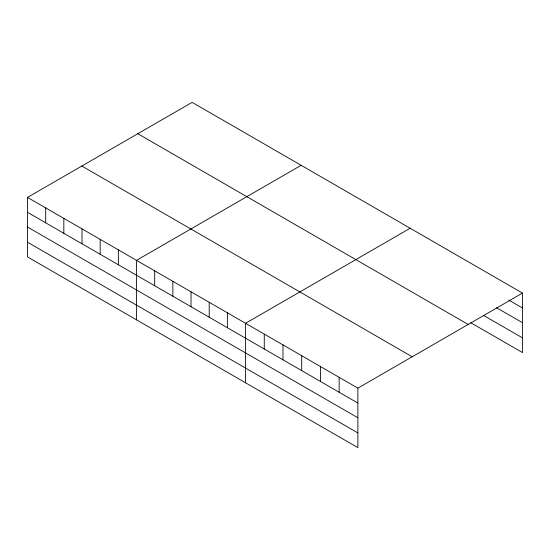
<?xml version="1.0" encoding="UTF-8"?>
<svg xmlns="http://www.w3.org/2000/svg" width="550" height="550" viewBox="0 0 550 550"><rect width="100%" height="100%" fill="white"/><g stroke="black" fill="none" stroke-linecap="round" stroke-linejoin="round"><path stroke-width="0.82" d="M27.5 197.409L357.871 388.142L357.871 447.638L27.5 256.905L27.5 197.409L192.129 102.362L522.5 293.095L522.5 352.591L470.656 322.664M301.153 165.303L136.524 260.349L136.524 319.846M410.176 228.243L245.541 323.297L245.541 382.793M357.871 388.142L522.5 293.095M508.819 300.107L522.5 308.007M496.581 307.752L522.5 322.719M483.615 315.432L522.5 337.879M137.803 133.726L468.174 324.459M81.826 166.038L412.197 356.778M27.5 212.314L357.871 403.054M27.5 227.033L357.871 417.766M27.5 242.192L357.871 432.926M339.151 377.334L339.151 392.246M320.43 366.527L320.43 381.439M301.709 355.719L301.709 370.624M282.989 344.912L282.989 359.817M264.268 334.104L264.268 349.009M227.377 312.806L227.377 327.711M209.206 302.314L209.206 317.219M191.036 291.823L191.036 306.728M172.865 281.332L172.865 296.237M154.694 270.841L154.694 285.752M118.353 249.858L118.353 264.77M100.183 239.367L100.183 254.279M82.012 228.876L82.012 243.788M63.841 218.391L63.841 233.296M45.671 207.9L45.671 222.805"/></g></svg>
